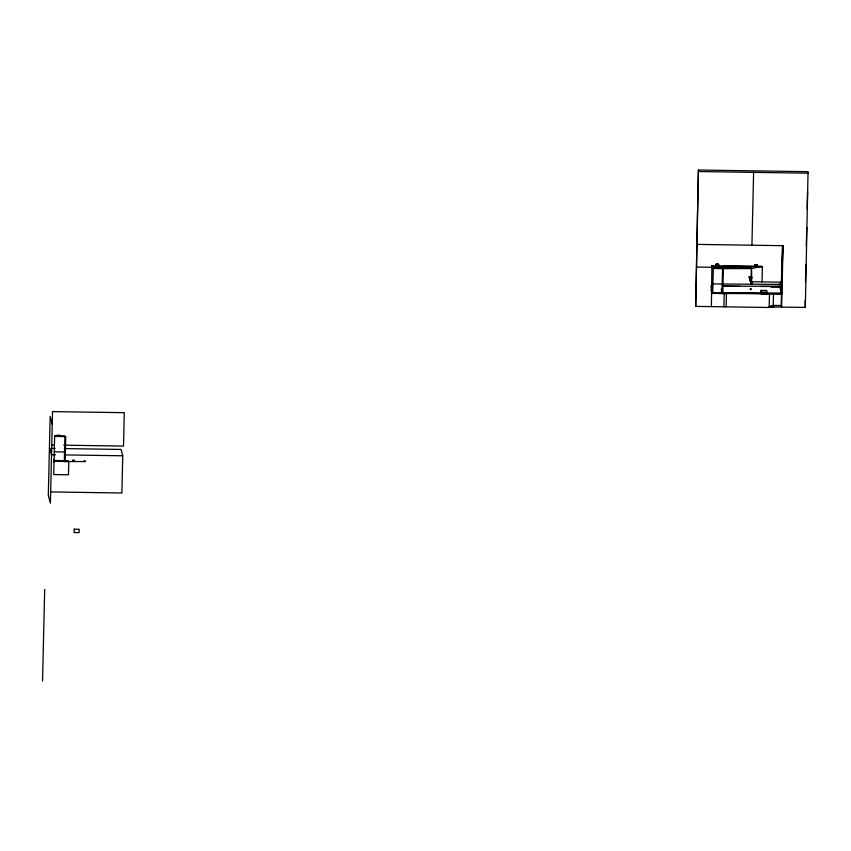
<?xml version="1.0" encoding="UTF-8"?>
<svg xmlns="http://www.w3.org/2000/svg" width="851" height="851" viewBox="0 0 851 851"><rect width="100%" height="100%" fill="white"/><g stroke="black" fill="none" stroke-linecap="round" stroke-linejoin="round"><path stroke-width="1.28" d="M760.964 290.404L761.422 292.116L767.134 292.148L766.677 290.436L760.964 290.404L760.9 291.659M767.113 293.648L767.134 294.255L761.432 294.223L761.411 293.616M42.55 680.991L44.688 589.403M53.592 462.455L53.656 459.817L54.081 460.497L65.176 460.668L64.346 460.668L64.91 436.584M59.421 435.031L54.655 435.723L53.751 474.56L68.474 474.784L68.782 461.529L66.346 460.731L68.782 461.529L54.06 461.348L53.656 459.774L54.081 460.508M65.165 461.476L65.74 436.595L54.634 436.425M64.346 448.583L121.065 449.445L122.746 455.785L121.884 493.006L50.656 491.921M697.129 244.386L783.048 245.694L781.622 307.073L781.207 305.541L773.229 305.413L769.187 306.924L805.323 307.434L808.046 171.668L698.416 170.009L695.682 306.381L769.166 307.498L769.495 293.669M695.682 306.381L698.416 170.009M711.33 290.616L711.425 286.67M762.017 281.894L762.368 266.512L711.915 265.746L712.287 268.48L723.393 268.65L722.807 293.531M711.404 306.615L711.915 265.746M715.936 266.129C714.234 262.906 720.286 263.002 718.595 266.172M781.292 290.595L781.941 293.063L721.999 292.723L722.563 268.639L751.38 268.576M723.893 306.807L724.222 292.978L781.931 293.85L711.713 293.404M726.126 306.839L726.446 293.01M781.558 282.192L782.143 284.404L751.007 284.213L749.263 276.607L751.029 283.255L751.699 283.266L751.603 268.512L761.592 266.501L761.592 267.299M751.922 245.216L753.614 172.37M754.677 264.533L754.635 266.416M754.688 266.661L757.379 266.757L757.337 264.565M773.506 293.521L773.229 305.456L769.187 306.924L773.633 306.945M779.378 283.926L781.09 293.042L781.941 293.063M781.09 293.042L783.048 245.694M781.207 305.541L781.909 275.639M782.026 270.395L782.612 245.471M805.035 300.584L805.323 307.434M805.471 281.979L805.876 264.693M806.312 246.088L806.737 227.483M807.173 208.878L807.578 191.603M782.58 245.471L781.303 283.713M719.457 266.735L712.308 267.778L751.39 267.874L751.007 284.213L711.936 283.904M760.89 286.457L780.176 286.415L722.371 286.085M723.169 266.395L761.592 266.501L711.883 266.948L712.893 266.959L713.298 268.49L712.734 292.574L710.968 285.925M749.242 277.575L752.486 277.586M771.038 287.149L780.154 287.202M769.187 306.966L773.633 306.988M73.058 460.816L74.377 460.827M64.325 461.497L85.44 461.582L85.26 460.891L83.941 460.88L84.121 461.572M698.82 171.54L808.45 173.2M715.978 264.236L718.638 264.278M754.763 264.831L757.422 264.874M723.616 266.172L749.529 266.565M696.597 267.044L751.39 267.874L750.986 266.342M749.242 277.564L749.912 277.575L751.678 284.223M782.143 284.404L781.292 284.394L780.697 282.181M722.329 286.096L740.136 286.361M767.145 293.765L761.496 293.563M711.713 293.361L726.435 293.542M54.655 435.723L64.921 435.882M51.751 444.988L54.411 445.03M63.708 445.169L123.512 446.084L124.289 412.682L52.528 411.597L50.39 503.196L48.316 495.356L50.145 416.458L52.23 424.287M51.156 448.381L55.113 448.445M54.283 451.849L64.548 451.998M55.485 454.764L51.528 454.7L49.837 448.36M64.719 454.902L122.746 455.785M751.507 281.734L781.761 282.192L782.165 283.723M750.146 276.618L751.912 283.266M721.861 289.085L722.829 292.723L711.734 292.563L711.138 290.34M721.116 289.393L721.999 292.723M721.574 291.978L721.978 293.51M74.133 459.912L74.558 461.519M72.814 459.902L73.239 461.508M74.228 529.194L74.143 532.545L79.122 532.62L79.196 529.269L74.228 529.194M750.986 288.861L750.188 288.851L750.38 289.585L751.188 289.595L750.986 288.861"/></g></svg>
